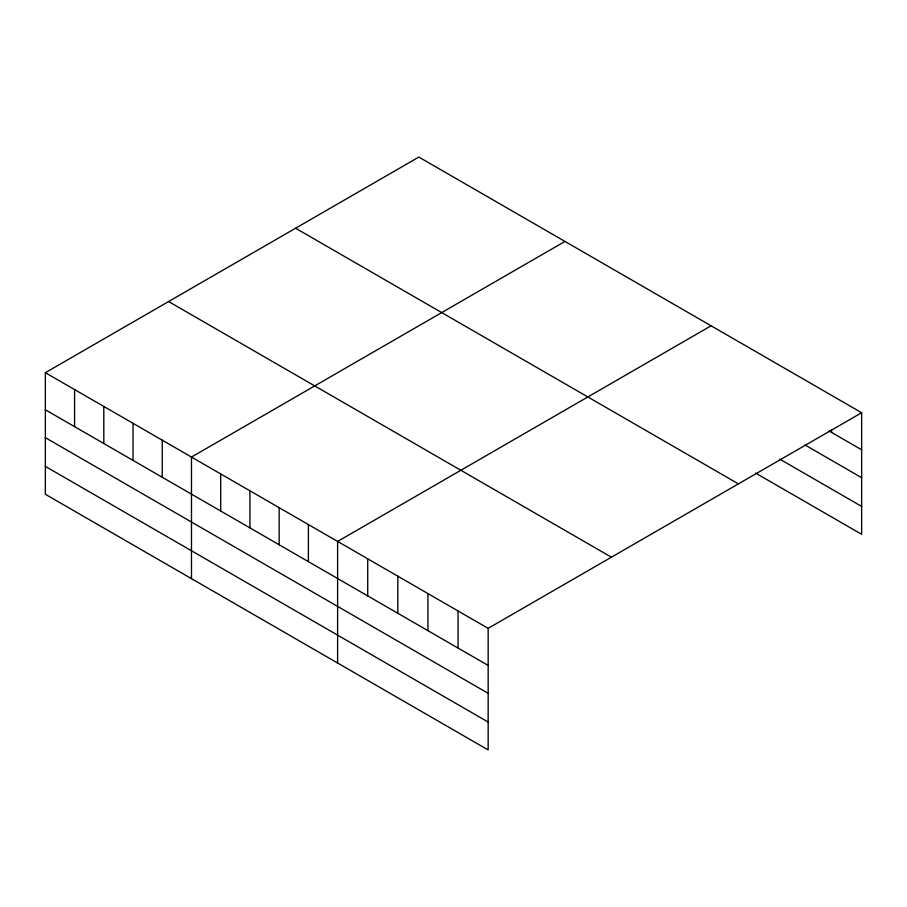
<?xml version="1.0" encoding="UTF-8"?>
<svg xmlns="http://www.w3.org/2000/svg" width="907" height="907" viewBox="0 0 907 907"><rect width="100%" height="100%" fill="white"/><g stroke="black" fill="none" stroke-linecap="round" stroke-linejoin="round"><path stroke-width="1.36" d="M488.159 693.311L488.159 628.347L45.35 372.698L45.35 494.281L488.159 749.93L488.159 693.311L45.35 437.662M755.656 473.114L861.65 534.302L861.65 412.719L418.841 157.07L45.35 372.698M564.97 241.432L191.479 457.06L191.479 578.643M711.099 325.794L337.608 541.434L337.608 663.017M488.159 628.347L861.65 412.719M829.134 431.018L861.65 449.793M805.042 444.997L861.65 477.683M779.748 459.123L861.65 506.412M295.591 228.224L738.4 483.873M168.6 301.543L611.409 557.193M45.35 409.771L488.159 665.432M45.35 466.391L488.159 722.051M831.538 429.669L831.538 432.412M458.046 610.967L458.046 648.04M427.934 593.586L427.934 630.66M397.822 576.194L397.822 613.268M367.72 558.814L367.72 595.888M308.38 524.552L308.38 561.626M279.152 507.682L279.152 544.756M249.924 490.812L249.924 527.885M220.707 473.942L220.707 511.015M162.251 440.19L162.251 477.263M133.023 423.32L133.023 460.393M103.806 406.449L103.806 443.523M74.578 389.568L74.578 426.641"/></g></svg>
